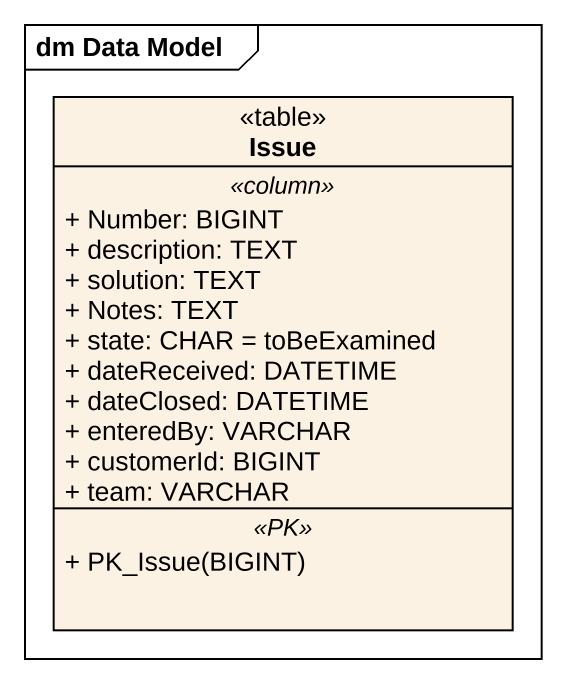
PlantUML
@startuml
mainframe dm Data Model
hide circle
hide empty members
skinparam classAttributeIconSize 0
class Issue <<table>> {
  .. <<column>> ..
  + Number: BIGINT
  + description: TEXT
  + solution: TEXT
  + Notes: TEXT
  + state: CHAR = toBeExamined
  + dateReceived: DATETIME
  + dateClosed: DATETIME
  + enteredBy: VARCHAR
  + customerId: BIGINT
  + team: VARCHAR
  .. <<PK>> ..
  + PK_Issue(BIGINT)
}
@enduml
